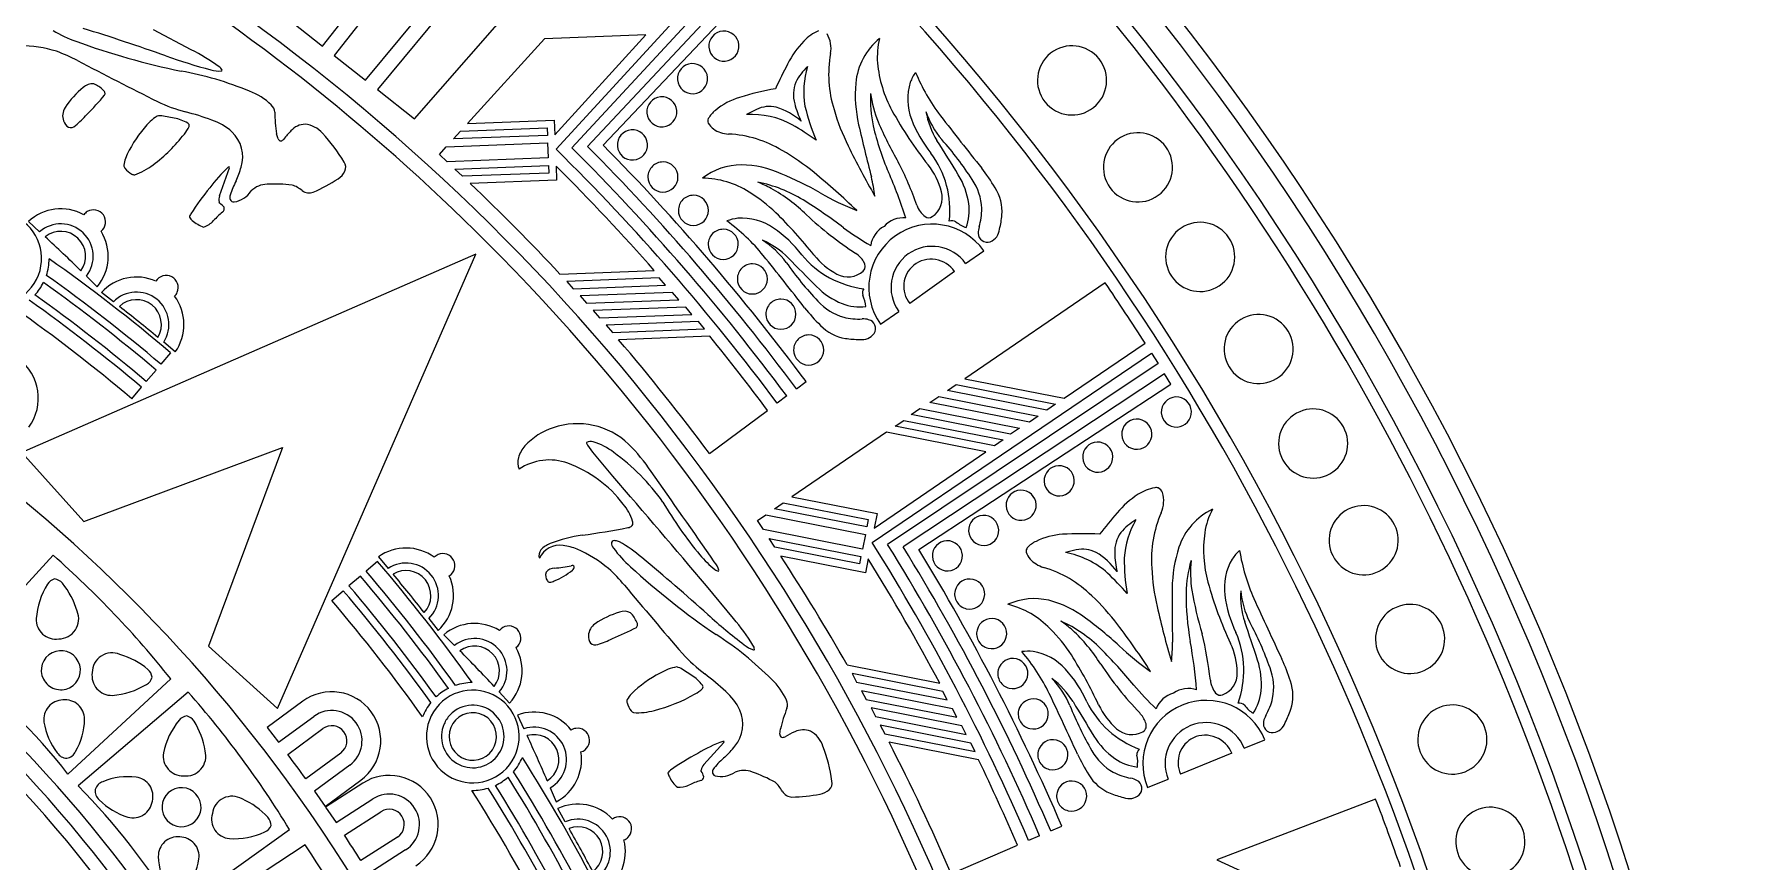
# Model space of a CAD drawing. Header units: metres. Extents: x 0.3 to 22.9, y 0.3 to 22.9.
# Drawn here: x 15.75 to 22.9, y 15.06 to 18.49 of the extents above; entities that cross this region are included whole.
import ezdxf

# ---------------------------------------------------------------- set-up
doc = ezdxf.new("R2010")
doc.units = ezdxf.units.M

msp = doc.modelspace()

# ---------------------------------------------------------------- linework, layer by layer
for p, q in [((16.944271, 18.446622), (17.548004, 19.214093)), ((17.614413, 19.197418), (16.993336, 18.4079)), ((17.123044, 18.305533), (17.732153, 19.039456)), ((17.799371, 19.022577), (17.172124, 18.266799)), ((17.913702, 18.018585), (18.861668, 19.049443)), ((18.897621, 19.014203), (17.978701, 18.024575)), ((18.933404, 18.978791), (18.043919, 18.0301)), ((18.109342, 18.035147), (18.969014, 18.943206)), ((17.326595, 18.144889), (17.943601, 18.849925)), ((16.398927, 18.431195), (16.243036, 18.514163)), ((16.784735, 18.572529), (16.944271, 18.446622)), ((17.866194, 18.476675), (17.5466, 18.125746)), ((18.286511, 18.492623), (17.866194, 18.476675)), ((17.908958, 18.078053), (18.286511, 18.492623)), ((16.993336, 18.4079), (17.123044, 18.305533)), ((17.172124, 18.266799), (17.326595, 18.144889)), ((18.745862, 18.183333), (18.70453, 18.162304)), ((16.328937, 18.147385), (16.284432, 18.155398)), ((17.487597, 18.060958), (17.517099, 18.093352)), ((17.517099, 18.093352), (17.876586, 18.106993)), ((17.5466, 18.125746), (17.90663, 18.139407)), ((17.876586, 18.106993), (17.877771, 18.075763)), ((17.90663, 18.139407), (17.908958, 18.078053)), ((16.760361, 18.062045), (16.753996, 18.082641)), ((17.4295, 17.997164), (17.458096, 18.028564)), ((17.458096, 18.028564), (17.878956, 18.044533)), ((17.877771, 18.075763), (17.487597, 18.060958)), ((17.878956, 18.044533), (17.881326, 17.982074)), ((16.557548, 17.945084), (16.553214, 17.943694)), ((16.557985, 17.940903), (16.557548, 17.945084)), ((17.462295, 17.966174), (17.4295, 17.997164)), ((17.881326, 17.982074), (17.462295, 17.966174)), ((17.493804, 17.936095), (17.882511, 17.950845)), ((17.882511, 17.950845), (17.883696, 17.919615)), ((17.913888, 17.94813), (17.91611, 17.88957)), ((16.517068, 17.824964), (16.557985, 17.940903)), ((17.525933, 17.90604), (17.493804, 17.936095)), ((17.883696, 17.919615), (17.525933, 17.90604)), ((17.91611, 17.88957), (17.557753, 17.875973)), ((16.517831, 17.794693), (16.515101, 17.798744)), ((15.723679, 17.718459), (15.770188, 17.676208)), ((19.613928, 17.543866), (19.688917, 17.597349)), ((17.580829, 17.583129), (15.696012, 16.759983)), ((16.757683, 15.698312), (17.580829, 17.583129)), ((17.930205, 17.500073), (18.321532, 17.514922)), ((15.964454, 17.491686), (16.009008, 17.44737)), ((18.342312, 17.484436), (17.958238, 17.469862)), ((17.958238, 17.469862), (17.985024, 17.439604)), ((17.985024, 17.439604), (18.367718, 17.454125)), ((18.367718, 17.454125), (18.342312, 17.484436)), ((19.568291, 17.511318), (19.381612, 17.378178)), ((20.193173, 17.464382), (19.610564, 17.066323)), ((16.076341, 17.385397), (16.026457, 17.423614)), ((18.397615, 17.423985), (18.013542, 17.409412)), ((18.013542, 17.409412), (18.040327, 17.379153)), ((18.040327, 17.379153), (18.423021, 17.393675)), ((18.423021, 17.393675), (18.397615, 17.423985)), ((18.45192, 17.363497), (18.067847, 17.348923)), ((18.067847, 17.348923), (18.094633, 17.318665)), ((18.094633, 17.318665), (18.477326, 17.333186)), ((18.505251, 17.302971), (18.121177, 17.288397)), ((18.477326, 17.333186), (18.45192, 17.363497)), ((18.530657, 17.27266), (18.505251, 17.302971)), ((19.260966, 17.292133), (19.335955, 17.345615)), ((18.121177, 17.288397), (18.147963, 17.258139)), ((18.147963, 17.258139), (18.530657, 17.27266)), ((18.552243, 17.242205), (18.173554, 17.227836)), ((16.314047, 17.173777), (16.273698, 17.125996)), ((16.33332, 17.177165), (16.28522, 17.217595)), ((19.225557, 16.387169), (20.385703, 17.171624)), ((20.023229, 16.98491), (20.358564, 17.214023)), ((20.385703, 17.171624), (20.41256, 17.129043)), ((16.253507, 17.102085), (16.21317, 17.054316)), ((20.41256, 17.129043), (19.290185, 16.378007)), ((20.439211, 17.086334), (19.35492, 16.368343)), ((20.465655, 17.043495), (20.439211, 17.086334)), ((16.152667, 16.982668), (16.193019, 17.030453)), ((18.911455, 17.024361), (18.951594, 17.054174)), ((19.419743, 16.358167), (20.465655, 17.043495)), ((19.53821, 17.016888), (19.574387, 17.041605)), ((19.950875, 16.935475), (19.53821, 17.016888)), ((19.574387, 17.041605), (19.987052, 16.960193)), ((19.610564, 17.066323), (20.023229, 16.98491)), ((18.871309, 16.994545), (18.831184, 16.964743)), ((19.388088, 16.917989), (19.424265, 16.942707)), ((19.424265, 16.942707), (19.83693, 16.861294)), ((19.465857, 16.967454), (19.502033, 16.992171)), ((19.878522, 16.886041), (19.465857, 16.967454)), ((19.502033, 16.992171), (19.914698, 16.910758)), ((19.987052, 16.960193), (19.950875, 16.935475)), ((18.550224, 16.756072), (18.791063, 16.934946)), ((19.321149, 16.868584), (19.357326, 16.893302)), ((19.357326, 16.893302), (19.769991, 16.811889)), ((19.800753, 16.836576), (19.388088, 16.917989)), ((19.914698, 16.910758), (19.878522, 16.886041)), ((19.284972, 16.843867), (18.893064, 16.576101)), ((19.697637, 16.762454), (19.284972, 16.843867)), ((19.733814, 16.787172), (19.321149, 16.868584)), ((19.769991, 16.811889), (19.733814, 16.787172)), ((19.83693, 16.861294), (19.800753, 16.836576)), ((15.696012, 16.759983), (15.954166, 16.473605)), ((15.954166, 16.473605), (16.778185, 16.780485)), ((16.778185, 16.780485), (16.471305, 15.956466)), ((18.067066, 16.761187), (18.045493, 16.790104)), ((18.149572, 16.661404), (18.067066, 16.761187)), ((19.234655, 16.446129), (19.697637, 16.762454)), ((18.82071, 16.526666), (18.856887, 16.551384)), ((19.20378, 16.451092), (18.82071, 16.526666)), ((18.856887, 16.551384), (19.209829, 16.481753)), ((18.893064, 16.576101), (19.246539, 16.506365)), ((18.749466, 16.47799), (18.784533, 16.501949)), ((18.774231, 16.440273), (18.749466, 16.47799)), ((18.784533, 16.501949), (19.197731, 16.420431)), ((19.209829, 16.481753), (19.20378, 16.451092)), ((19.246539, 16.506365), (19.234655, 16.446129)), ((19.185633, 16.359109), (18.774231, 16.440273)), ((18.797954, 16.403738), (19.179584, 16.328448)), ((18.822286, 16.367083), (18.797954, 16.403738)), ((19.197731, 16.420431), (19.185633, 16.359109)), ((15.825885, 16.333739), (15.421115, 15.890202)), ((17.173303, 16.307865), (17.12571, 16.267294)), ((17.176601, 16.327153), (17.217255, 16.279242)), ((19.173535, 16.297787), (18.822286, 16.367083)), ((19.198147, 16.261077), (18.846313, 16.330489)), ((19.179584, 16.328448), (19.173535, 16.297787)), ((19.20949, 16.31857), (19.198147, 16.261077)), ((20.073279, 16.355567), (20.028212, 16.344637)), ((17.101893, 16.246992), (17.054313, 16.206433)), ((18.587611, 16.268218), (18.589555, 16.27113)), ((16.982947, 16.145598), (17.030543, 16.186171)), ((18.650528, 16.070671), (18.538255, 16.20698)), ((17.386026, 16.071146), (17.424475, 16.02144)), ((16.471305, 15.956466), (16.757683, 15.698312)), ((17.492835, 15.959755), (17.448312, 16.004102)), ((19.122038, 15.878828), (19.506241, 15.80303)), ((15.88755, 15.425898), (16.314199, 15.821442)), ((18.477257, 15.835248), (18.439207, 15.859682)), ((19.51943, 15.768574), (19.142348, 15.842967)), ((19.142348, 15.842967), (19.161434, 15.807347)), ((19.161434, 15.807347), (19.537161, 15.733221)), ((16.386901, 15.76559), (15.929733, 15.376282)), ((16.862224, 15.727631), (16.714757, 15.6192)), ((17.720726, 15.720037), (17.678259, 15.766349)), ((19.559302, 15.696999), (19.18222, 15.771392)), ((19.18222, 15.771392), (19.201306, 15.735772)), ((19.201306, 15.735772), (19.577033, 15.661646)), ((19.537161, 15.733221), (19.51943, 15.768574)), ((16.762358, 15.557701), (16.90828, 15.664994)), ((17.753929, 15.670594), (17.780728, 15.613762)), ((19.598194, 15.625617), (19.221112, 15.70001)), ((19.221112, 15.70001), (19.240198, 15.66439)), ((19.240198, 15.66439), (19.615925, 15.590264)), ((19.577033, 15.661646), (19.559302, 15.696999)), ((16.714757, 15.6192), (16.762358, 15.557701)), ((16.800297, 15.507572), (16.945517, 15.614351)), ((18.843183, 15.591306), (18.845184, 15.61277)), ((19.636128, 15.554424), (19.259047, 15.628817)), ((19.259047, 15.628817), (19.278132, 15.593197)), ((19.278132, 15.593197), (19.653859, 15.519072)), ((19.615925, 15.590264), (19.598194, 15.625617)), ((17.019993, 15.513063), (16.874703, 15.406234)), ((18.527682, 15.465376), (18.609853, 15.556831)), ((18.611049, 15.560861), (18.606513, 15.561236)), ((18.609853, 15.556831), (18.611049, 15.560861)), ((19.66784, 15.484459), (19.296045, 15.557809)), ((19.653859, 15.519072), (19.636128, 15.554424)), ((20.718562, 15.512001), (20.506211, 15.425501)), ((20.770475, 15.533148), (20.855777, 15.567895)), ((17.05723, 15.46242), (16.91117, 15.355024)), ((18.516803, 15.437117), (18.515831, 15.441904)), ((16.955735, 15.291292), (17.103286, 15.399784)), ((17.111174, 15.387964), (16.957189, 15.289007)), ((17.889594, 15.368943), (17.913797, 15.31095)), ((20.368973, 15.369598), (20.454275, 15.404345)), ((16.91117, 15.355024), (16.955735, 15.291292)), ((17.000835, 15.22464), (17.153205, 15.322559)), ((21.315776, 15.322222), (20.657073, 15.069252)), ((16.957189, 15.289007), (17.000835, 15.22464)), ((17.035551, 15.172228), (17.187189, 15.269677)), ((17.952289, 15.227927), (17.920827, 15.282325)), ((16.334297, 14.85718), (16.807156, 15.196131)), ((17.255158, 15.163914), (17.103447, 15.066418)), ((19.921192, 15.169893), (19.875275, 15.150148)), ((19.967131, 15.189647), (20.013064, 15.209399)), ((16.872285, 15.131607), (16.369929, 14.802667)), ((17.289142, 15.111032), (17.136626, 15.013019)), ((19.553765, 15.011895), (19.829364, 15.130406)), ((20.657073, 15.069252), (21.039839, 14.894867))]:
    msp.add_line(p, q)
for centre, radius, start, end in [((11.586336, 11.595594), 8.539194, 45.018849, 72.496182), ((11.57775, 11.579237), 8.619881, 34.655281, 72.474625), ((11.590323, 11.584672), 11.094445, 17.13628, 47.742994), ((11.615187, 11.601175), 11.114976, 0.733349, 45.098529), ((11.616186, 11.6019), 11.221993, 1.42175, 44.37078), ((11.615545, 11.601667), 11.28514, 1.489253, 44.435124), ((11.592647, 11.586927), 10.466234, 15.509103, 48.00393), ((13.184262, 9.588475), 9.349843, 70.570605, 72.788611), ((11.622016, 11.603312), 10.482922, 2.241389, 41.590101), ((15.676042, 17.883711), 0.565282, 73.112417, 88.696783), ((16.077374, 18.923522), 0.482962, -121.314598, -108.893024), ((16.959546, 21.294107), 3.012227, -110.168372, -101.528259), ((18.610539, 18.446206), 0.062504, 94.480345, -175.519655), ((18.610539, 18.446206), 0.062504, 4.480345, 94.480345), ((18.610539, 18.446206), 0.062504, -85.519655, 4.480345), ((19.234878, 18.189439), 0.403451, 136.507332, 153.098203), ((19.084755, 18.327754), 0.199368, 114.035899, 135.65035), ((18.936491, 18.436937), 0.118761, -10.621963, 30.726165), ((19.428702, 18.266812), 0.272237, 129.197233, 174.593779), ((19.572319, 18.39976), 0.325169, 166.115612, -175.833287), ((20.05554, 18.30396), 0.14351, 38.4, 128.4), ((15.609714, 17.785518), 0.679408, 62.115908, 70.164279), ((25.507998, 36.691894), 20.661337, -117.625727, -116.591934), ((16.995179, 20.342714), 2.059714, -109.889747, -104.4546), ((15.996444, 17.638581), 0.888948, 54.258581, 63.078894), ((18.480338, 18.311139), 0.062504, 94.480345, -175.519655), ((18.480338, 18.311139), 0.062504, 4.480345, 94.480345), ((18.610539, 18.446206), 0.062504, -175.519655, -85.519655), ((20.853482, 17.338597), 2.232026, 152.420283, 155.348415), ((19.527537, 18.328076), 0.482228, 169.609915, -162.478059), ((19.761501, 18.425225), 0.515833, -174.538946, -151.486229), ((20.05554, 18.30396), 0.14351, 128.4, -141.6), ((20.05554, 18.30396), 0.14351, -51.6, 38.4), ((16.109934, 16.978758), 1.386185, 67.460926, 79.710015), ((16.515794, 18.4582), 0.115358, -107.530197, -85.427079), ((16.5008, 18.334678), 0.029474, 23.200199, 59.625343), ((16.524757, 18.346334), 0.003134, -85.705656, -0.825021), ((18.480338, 18.311139), 0.062504, -175.519655, -85.519655), ((18.480338, 18.311139), 0.062504, -85.519655, 4.480345), ((19.14297, 18.172829), 0.264721, 134.536173, 152.15322), ((19.314181, 18.256838), 0.371912, 163.651508, -170.73204), ((19.557733, 18.23234), 0.184753, 145.338675, 159.804972), ((20.176437, 18.660659), 0.835714, -157.245157, -142.958191), ((16.168778, 18.001335), 0.34914, 128.477557, 147.017127), ((15.988403, 18.237543), 0.052312, 82.734785, 134.802559), ((15.119886, 19.01669), 1.202188, -45.275153, -40.050143), ((15.964002, 18.202486), 0.092315, 41.233379, 70.367467), ((16.02717, 18.250039), 0.014693, -28.036484, 64.801321), ((16.544282, 18.002603), 0.27419, 46.83519, 69.28307), ((18.352941, 18.173533), 0.062504, 94.480345, -175.519655), ((18.352941, 18.173533), 0.062504, 4.480345, 94.480345), ((18.755445, 17.964092), 0.280922, 106.488349, 129.937865), ((19.051176, 17.008692), 1.281027, 100.174772, 107.043362), ((19.036038, 18.245396), 0.137014, 158.108352, -163.880987), ((19.721168, 18.245596), 0.565437, 175.24565, -167.148621), ((19.721484, 18.222459), 0.502715, 176.830182, -167.721622), ((19.721431, 18.319074), 0.506589, -172.192573, -158.307987), ((19.598601, 18.22648), 0.225296, 161.994748, -158.287081), ((15.928968, 18.157016), 0.063229, 147.05422, -160.155488), ((15.694428, 18.392593), 0.355814, -50.837653, -40.281787), ((16.269813, 18.076493), 0.080248, 79.503196, 98.798959), ((16.556947, 18.849539), 0.699822, -115.171036, -104.950507), ((16.052575, 16.944337), 1.271014, 70.12714, 75.239425), ((16.700023, 18.168911), 0.046345, 4.208856, 46.617901), ((17.298246, 18.174867), 0.552009, -179.73487, -170.382294), ((18.352941, 18.173533), 0.062504, -175.519655, -85.519655), ((18.352941, 18.173533), 0.062504, -85.519655, 4.480345), ((18.651413, 18.083748), 0.122428, 128.556627, 149.64752), ((18.724196, 17.802062), 0.360779, 61.862897, 93.124658), ((18.799225, 18.075984), 0.11988, 76.146281, 116.432038), ((18.748256, 17.928398), 0.275741, 48.461197, 73.205353), ((19.261515, 18.297543), 0.368317, -165.82634, -153.776213), ((19.710191, 18.368314), 0.782074, -167.342323, -156.468148), ((19.991771, 18.455708), 0.963517, -163.551915, -153.942937), ((20.726449, 18.960007), 1.61905, -151.157917, -141.555094), ((19.789491, 18.290654), 0.359482, -161.305646, -139.689291), ((19.792675, 18.236254), 0.34904, -169.964879, -148.546858), ((36.625071, 31.447395), 21.669695, -142.171017, -141.439368), ((20.05554, 18.30396), 0.14351, -141.6, -51.6), ((15.918683, 18.152641), 0.052073, -160.841657, -124.038091), ((15.898177, 18.138341), 0.030118, -106.67387, -45.912249), ((16.553359, 17.802589), 0.46224, 139.03146, 157.357162), ((16.36185, 17.991824), 0.19434, 122.462768, 144.145602), ((16.297554, 17.974723), 0.175491, 59.987678, 79.698402), ((16.276365, 18.161704), 0.124027, -40.295125, -23.005651), ((16.380984, 18.117274), 0.010366, -22.957235, 65.193875), ((16.407282, 17.910433), 0.241928, 48.175615, 71.352889), ((16.470745, 17.987307), 0.142377, -17.672626, 46.577507), ((17.087026, 17.83001), 0.380731, 135.907306, 142.775027), ((16.875364, 18.039153), 0.083238, 92.231655, 137.924677), ((16.860741, 18.012972), 0.109947, 40.63139, 84.058322), ((18.230802, 18.036227), 0.062504, 94.480345, -175.519655), ((18.230802, 18.036227), 0.062504, 4.480345, 94.480345), ((18.567708, 18.136115), 0.02391, 156.593419, -157.099395), ((18.618223, 18.170045), 0.084447, -149.204909, -104.542597), ((18.636147, 18.195663), 0.114268, -110.025234, -93.045208), ((18.131097, 16.836082), 1.49382, 54.754381, 59.274275), ((24.824107, 19.391473), 5.795446, -167.324958, -165.119943), ((20.272243, 18.353053), 1.0687, -167.159662, -156.280139), ((20.64191, 18.727945), 1.51353, -156.805254, -149.745724), ((19.853404, 18.315486), 0.495084, -159.626763, -140.794652), ((20.329212, 17.943326), 0.14351, 36, 126), ((15.837628, 18.492723), 0.673467, -53.18459, -37.634125), ((16.772525, 18.065399), 0.012618, -164.586038, -93.66233), ((16.768546, 18.071487), 0.018948, -80.358701, -36.066042), ((16.453695, 17.62437), 0.672576, 30.399847, 43.175157), ((11.559004, 11.559837), 9.060773, 36.620862, 45.465254), ((11.552348, 11.55382), 9.119686, 36.626148, 45.19725), ((11.54808, 11.549852), 9.175486, 36.630002, 44.931155), ((11.556358, 11.556772), 9.214713, 36.626031, 44.671968), ((18.230802, 18.036227), 0.062504, -175.519655, -85.519655), ((18.230802, 18.036227), 0.062504, -85.519655, 4.480345), ((18.603793, 17.600045), 0.482228, 58.963487, 86.875513), ((22.20221, 19.535324), 3.42352, -153.961193, -150.000203), ((12.144654, 13.370601), 8.715607, 31.404187, 32.504918), ((18.481833, 17.141478), 1.381441, 32.93869, 41.568927), ((20.329212, 17.943326), 0.14351, 126, -144), ((20.329212, 17.943326), 0.14351, -54, 36), ((16.253761, 17.932513), 0.135792, 159.285286, 171.892137), ((16.138462, 17.952111), 0.019141, -178.664829, -137.865989), ((16.080747, 18.159556), 0.261106, -71.163869, -52.084591), ((16.940433, 17.518535), 0.575064, 132.326062, 143.815506), ((16.261271, 18.037581), 0.357572, -24.901387, -15.157749), ((17.00282, 17.942751), 0.037977, -24.024351, 35.334559), ((11.57023, 11.570419), 8.995399, 41.363825, 45.153365), ((18.357489, 17.903105), 0.062504, 89.715733, 179.715733), ((18.357489, 17.903105), 0.062504, -0.284267, 89.715733), ((18.684865, 17.685474), 0.268372, 90.273731, 127.489303), ((18.672567, 17.515869), 0.438112, 66.27695, 88.559173), ((18.371207, 17.178493), 0.963517, 50.428365, 60.037343), ((17.9278, 17.253), 1.576817, 19.759695, 26.857809), ((19.213405, 17.762706), 0.310426, 14.775763, 37.887724), ((19.151444, 17.764859), 0.397272, -6.521008, 36.747437), ((11.58756, 11.591234), 6.452921, 35.500559, 79.513209), ((16.195903, 17.996462), 0.091666, -141.397028, -117.725324), ((16.163404, 17.931241), 0.018879, -122.511244, -85.003928), ((17.009954, 17.676658), 0.473633, 153.630987, 161.31193), ((16.715989, 17.778379), 0.094821, 90.620306, 135.289719), ((16.746124, 17.239259), 0.634701, 83.49389, 92.814102), ((16.615781, 18.493506), 0.715251, -66.032559, -56.624081), ((16.966349, 17.963596), 0.079885, -57.508274, -27.031591), ((11.561998, 11.562734), 8.706667, 42.994657, 46.477493), ((18.357489, 17.903105), 0.062504, 179.715733, -90.284267), ((18.357489, 17.903105), 0.062504, -90.284267, -0.284267), ((18.517083, 17.53105), 0.367394, 57.339895, 89.306419), ((18.591596, 17.462282), 0.448498, 61.333448, 69.121566), ((18.644474, 17.331615), 0.560025, 58.245262, 78.989239), ((18.246207, 16.489695), 1.54927, 60.437527, 67.109598), ((16.804922, 15.281558), 3.42352, 46.48563, 50.446621), ((18.473166, 17.727101), 0.770249, 7.195182, 13.218031), ((17.234377, 17.032352), 2.243846, 18.205401, 23.390589), ((19.304333, 17.741677), 0.327085, 9.007496, 31.393497), ((19.45212, 17.763822), 0.228792, 2.267633, 34.261586), ((18.991006, 17.404613), 0.872779, 31.349086, 37.817312), ((17.336688, 17.151077), 1.113596, 140.590956, 147.441716), ((16.564356, 17.808233), 0.050161, 160.51545, -169.095383), ((16.589207, 17.81883), 0.029516, 161.044663, -162.457758), ((16.576383, 17.816097), 0.016512, -158.081823, -85.926386), ((16.560732, 17.904165), 0.105883, -80.857519, -33.913778), ((16.779608, 17.75148), 0.124475, 49.830657, 72.015304), ((16.889548, 17.888045), 0.05096, -125.575396, -70.774158), ((18.484037, 17.764718), 0.062504, 89.715733, 179.715733), ((18.484037, 17.764718), 0.062504, -0.284267, 89.715733), ((18.355681, 17.258391), 0.684137, 46.534056, 58.282894), ((18.468249, 17.250249), 0.693742, 45.619628, 60.795478), ((17.722981, 15.847495), 2.306954, 53.122309, 58.183555), ((19.580549, 18.827161), 1.142251, -119.933374, -111.487709), ((19.422177, 17.817055), 0.094699, -55.752494, 15.195005), ((19.577703, 17.759101), 0.187326, -4.257122, 32.111382), ((20.329212, 17.943326), 0.14351, -144, -54), ((15.586065, 17.565251), 0.192413, -21, 69), ((15.857874, 17.574), 0.197171, 60.981626, 132.890528), ((15.993106, 17.717669), 0.048926, 120.966923, 144.010062), ((15.99382, 17.716832), 0.050011, 35.143496, 121.174148), ((15.99382, 17.716832), 0.050011, -50.887157, 35.143496), ((16.419863, 17.733315), 0.027647, 141.922079, 174.381509), ((16.429088, 17.756528), 0.042075, -150.831332, -126.584421), ((16.819865, 17.420452), 0.445454, 130.780129, 137.353891), ((16.467422, 17.722849), 0.087765, 38.862377, 54.944514), ((16.519716, 17.772125), 0.017058, -57.371424, 19.84824), ((18.484037, 17.764718), 0.062504, 179.715733, -90.284267), ((18.484037, 17.764718), 0.062504, -90.284267, -0.284267), ((18.689822, 17.548313), 0.184753, 96.680455, 111.146753), ((18.685969, 17.507207), 0.225296, 54.772508, 94.490679), ((17.424157, 16.331847), 1.997798, 38.653788, 45.424298), ((19.984335, 18.851251), 1.511325, -133.007662, -123.152747), ((19.355396, 17.625469), 0.108425, 84.439508, 137.781146), ((19.503799, 17.816509), 0.096926, -161.705241, -126.956695), ((19.460689, 17.759177), 0.025194, -127.002789, -54.074354), ((19.411898, 17.765969), 0.21716, -19.581101, 7.12025), ((19.412786, 17.771997), 0.267949, -16.457978, 0.187711), ((19.42141, 17.772791), 0.34421, -14.428134, -4.598389), ((15.857872, 17.573999), 0.134667, 46.473586, 130.626034), ((15.857868, 17.574031), 0.1034, 46.473025, 128.568054), ((15.857872, 17.573999), 0.134667, -37.678862, 46.473586), ((15.857855, 17.574), 0.197187, -39.955027, 31.840637), ((16.502372, 17.838959), 0.152253, -130.24338, -109.665453), ((16.425029, 17.780811), 0.089133, -72.969328, -41.086237), ((18.607822, 17.623747), 0.062504, 89.715733, 179.715733), ((18.607822, 17.623747), 0.062504, -0.284267, 89.715733), ((18.128776, 17.046836), 0.835714, 39.443619, 53.730584), ((18.539882, 17.28026), 0.495084, 37.28008, 56.11219), ((19.986618, 18.894796), 1.489176, -126.185624, -120.993041), ((19.474941, 17.444741), 0.262821, 125.496579, -144.503421), ((19.327173, 17.603226), 0.108425, 118.704282, 172.045919), ((19.474941, 17.444741), 0.262821, 35.496579, 125.496579), ((19.557231, 17.689714), 0.032009, 58.800884, 110.262976), ((19.659727, 17.820454), 0.134405, -129.733903, -108.760755), ((19.745513, 17.673561), 0.079034, 163.442584, -177.308185), ((19.703732, 17.669436), 0.037169, 179.362902, -70.094401), ((19.692568, 17.692173), 0.062409, -67.562982, -4.730494), ((20.587543, 17.571549), 0.14351, 123.6, -146.4), ((20.587543, 17.571549), 0.14351, 33.6, 123.6), ((10.921322, 12.376901), 7.182911, 45.656049, 47.29), ((15.857868, 17.574031), 0.1034, -35.622005, 46.473025), ((11.608056, 11.597508), 8.522498, 9.001999, 45.113036), ((18.607822, 17.623747), 0.062504, 179.715733, -90.284267), ((18.607822, 17.623747), 0.062504, -90.284267, -0.284267), ((18.631112, 17.320791), 0.34904, 45.032285, 66.450306), ((18.578963, 17.3366), 0.359482, 36.174719, 57.791074), ((19.096275, 17.492519), 0.111883, 32.486315, 56.620227), ((19.474941, 17.444741), 0.170714, 35.496579, 125.496579), ((20.587543, 17.571549), 0.14351, -56.4, 33.6), ((15.573768, 17.56693), 0.236002, -17.765839, -0.830039), ((11.683106, 11.702643), 7.16791, 49.75437, 54.85061), ((18.728839, 17.480187), 0.062504, 89.715733, 179.715733), ((18.728839, 17.480187), 0.062504, -0.284267, 89.715733), ((1.852173, 4.041822), 21.669695, 37.924796, 38.656445), ((20.001908, 18.339496), 1.381441, -145.083499, -136.453262), ((25.149324, 23.619975), 8.715607, -136.019491, -134.91876), ((19.239305, 17.834105), 0.397272, -140.262009, -96.993565), ((19.226919, 17.773357), 0.310426, -141.402296, -118.290335), ((19.125287, 17.583066), 0.094699, -118.709577, -47.762078), ((19.168436, 17.533702), 0.029173, -45.33229, 40.404582), ((19.474941, 17.444741), 0.170714, 125.496579, -144.503421), ((19.472255, 17.449147), 0.11512, 129.898032, -141.940901), ((19.470725, 17.442355), 0.119478, 35.254063, 127.245084), ((15.586065, 17.565251), 0.192413, -111, -21), ((15.586076, 17.565277), 0.223677, -42.604185, -26.537154), ((11.680501, 11.701282), 7.076797, 49.744501, 54.538085), ((11.684947, 11.706052), 7.101579, 49.747348, 54.6024), ((16.172192, 17.290783), 0.197187, 65.85655, 137.652213), ((16.295525, 17.444653), 0.050011, 62.553691, 148.584343), ((16.295525, 17.444653), 0.050011, -23.476962, 62.553691), ((18.728839, 17.480187), 0.062504, 179.715733, -90.284267), ((18.728839, 17.480187), 0.062504, -90.284267, -0.284267), ((19.226116, 17.680032), 0.327085, -134.90807, -112.522068), ((11.528795, 11.560716), 10.484498, 32.629619, 34.269426), ((20.587543, 17.571549), 0.14351, -146.4, -56.4), ((11.673167, 11.690976), 6.995647, 49.752183, 54.581027), ((11.683637, 11.705517), 7.009017, 49.741013, 54.530932), ((16.172188, 17.2908), 0.134667, 51.2236, 135.376048), ((16.172221, 17.2908), 0.1034, 51.224162, 133.319191), ((16.172221, 17.2908), 0.1034, -30.870868, 51.224162), ((16.172188, 17.2908), 0.134667, -32.928847, 51.2236), ((16.29645, 17.444058), 0.048926, -46.312875, -23.269737), ((16.172189, 17.290802), 0.197171, -35.193341, 36.715561), ((18.847078, 17.33403), 0.062504, 89.715733, 179.715733), ((18.847078, 17.33403), 0.062504, -0.284267, 89.715733), ((19.170048, 17.541512), 0.228792, -137.776158, -105.782206), ((19.177359, 17.581122), 0.21716, -110.634822, -83.933471), ((19.21754, 17.421993), 0.032009, 146.222451, -162.315456), ((19.066468, 17.352889), 0.134405, 5.246182, 26.219331), ((11.666117, 11.683193), 6.943599, 49.748658, 54.802287), ((11.683106, 11.702643), 7.182911, 50.407187, 52.041137), ((18.847078, 17.33403), 0.062504, 179.715733, -90.284267), ((18.847078, 17.33403), 0.062504, -90.284267, -0.284267), ((19.627069, 17.905914), 0.872779, -141.331884, -134.863659), ((19.171292, 17.581668), 0.267949, -103.702284, -87.056594), ((19.189246, 17.23515), 0.079034, 73.793613, 93.042844), ((19.203021, 17.27481), 0.037169, -33.420171, 77.122526), ((20.830078, 17.18928), 0.14351, 121.2, -148.8), ((20.830078, 17.18928), 0.14351, 31.2, 121.2), ((11.561998, 11.562734), 8.706667, 36.618085, 40.591568), ((11.560793, 11.561586), 9.008319, 36.618826, 39.094184), ((18.962529, 17.185265), 0.062504, 89.715733, 179.715733), ((18.962529, 17.185265), 0.062504, -0.284267, 89.715733), ((19.14529, 17.418303), 0.187326, -135.625954, -99.25745), ((19.168504, 17.573468), 0.34421, -98.916183, -89.086439), ((19.183522, 17.290979), 0.062409, -98.784078, -35.95159), ((20.830078, 17.18928), 0.14351, -58.8, 31.2), ((18.962529, 17.185265), 0.062504, 179.715733, -90.284267), ((18.962529, 17.185265), 0.062504, -90.284267, -0.284267), ((15.561407, 16.985055), 0.203466, -36.326495, 53.673505), ((20.830078, 17.18928), 0.14351, -148.8, -58.8), ((20.488665, 16.927978), 0.062504, 81.147012, 171.147012), ((20.488665, 16.927978), 0.062504, -8.852988, 81.147012), ((18.003277, 16.573264), 0.306375, 46.237244, 109.215678), ((20.324358, 16.835981), 0.062504, 81.147012, 171.147012), ((20.324358, 16.835981), 0.062504, -8.852988, 81.147012), ((20.488665, 16.927978), 0.062504, 171.147012, -98.852988), ((20.488665, 16.927978), 0.062504, -98.852988, -8.852988), ((21.056394, 16.79719), 0.14351, 118.8, -151.2), ((21.056394, 16.79719), 0.14351, 28.8, 118.8), ((17.981467, 16.60913), 0.265474, 107.318079, 137.89245), ((18.056092, 16.80187), 0.015836, -179.371251, -132.015208), ((18.057512, 16.764704), 0.040818, 74.556136, 115.006043), ((17.999728, 16.566636), 0.247139, 51.649947, 73.871546), ((20.162216, 16.740838), 0.062504, 81.147012, 171.147012), ((20.162216, 16.740838), 0.062504, -8.852988, 81.147012), ((20.324358, 16.835981), 0.062504, 171.147012, -98.852988), ((20.324358, 16.835981), 0.062504, -98.852988, -8.852988), ((21.056394, 16.79719), 0.14351, -61.2, 28.8), ((17.830195, 16.718101), 0.075246, 164.158919, -158.246721), ((17.87685, 16.704682), 0.123792, 138.235222, 164.078341), ((17.8853, 16.50812), 0.220865, 69.579415, 124.466123), ((17.627049, 16.035232), 0.895902, 35.383124, 54.045657), ((17.638422, 16.223939), 0.811317, 34.283314, 44.691608), ((20.162216, 16.740838), 0.062504, 171.147012, -98.852988), ((20.162216, 16.740838), 0.062504, -98.852988, -8.852988), ((21.056394, 16.79719), 0.14351, -151.2, -61.2), ((17.790557, 16.239334), 0.50584, 37.289061, 70.14495), ((-37.255045, -31.121358), 73.16327, 40.307274, 40.775564), ((-13.434627, -5.747618), 38.867523, 34.568932, 35.243423), ((20.002227, 16.642562), 0.062504, 81.147012, 171.147012), ((20.002227, 16.642562), 0.062504, -8.852988, 81.147012), ((19.844386, 16.541162), 0.062504, 81.147012, 171.147012), ((19.844386, 16.541162), 0.062504, -8.852988, 81.147012), ((20.002227, 16.642562), 0.062504, 171.147012, -98.852988), ((20.002227, 16.642562), 0.062504, -98.852988, -8.852988), ((20.550522, 16.248734), 0.403451, 123.173998, 139.76487), ((20.436343, 16.417941), 0.199368, 100.702566, 122.317016), ((20.404699, 16.587277), 0.027103, 71.748734, 101.451285), ((20.402218, 16.58557), 0.029558, 16.313616, 68.214476), ((20.317255, 16.558373), 0.118761, -23.955296, 17.392832), ((18.040604, 16.417087), 0.199471, 16.995629, 40.182615), ((19.75189, 17.367744), 1.614489, -149.733132, -140.229187), ((19.844386, 16.541162), 0.062504, 171.147012, -98.852988), ((19.844386, 16.541162), 0.062504, -98.852988, -8.852988), ((20.756965, 16.279322), 0.272237, 115.8639, 161.260446), ((20.927371, 16.375566), 0.325169, 152.782278, 170.83338), ((21.266091, 16.395967), 0.14351, 116.4, -153.6), ((21.266091, 16.395967), 0.14351, 26.4, 116.4), ((17.623368, 19.43092), 3.04011, -82.449279, -78.836793), ((18.205415, 16.487248), 0.039462, -80.473267, -51.137676), ((18.212239, 16.467122), 0.020836, -30.58501, 23.385591), ((11.608595, 11.596673), 8.584593, -2.19347, 34.676619), ((19.688689, 16.436646), 0.062504, 171.147012, -98.852988), ((19.688689, 16.436646), 0.062504, 81.147012, 171.147012), ((19.688689, 16.436646), 0.062504, -8.852988, 81.147012), ((21.929279, 15.047551), 2.232026, 139.086949, 142.015082), ((20.457261, 16.253766), 0.264721, 121.20284, 138.819887), ((20.64323, 16.296028), 0.371912, 150.318175, 175.934627), ((20.867265, 16.316142), 0.482228, 156.276581, -175.811392), ((21.266091, 16.395967), 0.14351, -63.6, 26.4), ((17.929689, 16.280724), 0.094381, 81.705805, 154.581109), ((17.923425, 16.291674), 0.096759, 110.417265, 138.419957), ((18.105847, 15.827575), 0.595409, 98.012848, 111.289013), ((17.918396, 16.163682), 0.211904, 66.967924, 83.249583), ((18.179133, 16.385842), 0.035149, 179.626816, -140.391968), ((18.15628, 16.381316), 0.013182, 74.585416, 158.857486), ((18.1555, 16.348411), 0.045814, 61.986558, 84.635527), ((17.905965, 15.899917), 0.559046, 49.314334, 60.9974), ((11.552661, 11.568011), 9.060773, 23.287529, 32.131921), ((11.544797, 11.563692), 9.119686, 23.292814, 31.863917), ((19.538177, 16.331207), 0.062504, 81.147012, 171.147012), ((19.538177, 16.331207), 0.062504, -8.852988, 81.147012), ((19.688689, 16.436646), 0.062504, -98.852988, -8.852988), ((19.95841, 16.280448), 0.122428, 115.223294, 136.314187), ((20.032043, 16.140025), 0.280922, 93.155016, 116.604531), ((20.099473, 15.142179), 1.281027, 86.841439, 93.710029), ((20.369947, 16.349038), 0.137014, 144.775018, -177.214321), ((21.117326, 16.356716), 0.515833, 172.127721, -164.819562), ((11.587701, 11.589461), 5.695868, 9.875874, 56.151229), ((13.178161, 13.321095), 4.010794, 38.565187, 48.688714), ((11.723773, 11.65152), 7.16791, 35.415957, 40.512198), ((17.290987, 16.166553), 0.197171, 53.551007, 125.459909), ((17.290985, 16.166552), 0.134667, 39.042967, 123.195415), ((17.443663, 16.291526), 0.048926, 113.536304, 136.579443), ((17.444262, 16.290603), 0.050011, 27.712877, 113.74353), ((17.444262, 16.290603), 0.050011, -58.317776, 27.712877), ((17.877904, 16.332817), 0.035407, 139.335082, -160.906133), ((17.773157, 15.841498), 0.565282, 50.612417, 66.196783), ((18.541858, 16.648574), 0.482962, -143.814598, -131.393024), ((12.296603, 9.131262), 9.349843, 48.070605, 50.288611), ((18.829129, 16.601797), 0.415259, -140.009499, -128.047289), ((18.507067, 16.248416), 0.085558, 15.395501, 42.040856), ((11.556242, 11.570141), 8.706667, 29.661324, 33.14416), ((11.566024, 11.57572), 8.995399, 28.030492, 31.820032), ((11.539728, 11.560815), 9.175486, 23.296669, 31.597822), ((11.54938, 11.565639), 9.214713, 23.292697, 31.338635), ((19.538177, 16.331207), 0.062504, 171.147012, -98.852988), ((19.538177, 16.331207), 0.062504, -98.852988, -8.852988), ((19.889039, 16.350707), 0.02391, 143.260086, -170.432728), ((19.946016, 16.372073), 0.084447, -162.538242, -117.87593), ((19.96427, 15.98957), 0.360779, 48.529563, 79.791325), ((20.100447, 16.238806), 0.11988, 62.812948, 103.098705), ((20.016817, 16.106952), 0.275741, 35.127864, 59.87202), ((20.601372, 16.347781), 0.368317, -179.159674, -167.109546), ((21.054274, 16.313172), 0.782074, 179.324344, -169.801482), ((21.036655, 16.19123), 0.565437, 161.912317, 179.518045), ((21.031626, 16.168645), 0.502715, 163.496849, 178.945045), ((21.053855, 16.262668), 0.506589, 174.474094, -171.641321), ((20.912983, 16.200896), 0.225296, 148.661415, -171.620414), ((20.874568, 16.216023), 0.184753, 132.005342, 146.471639), ((21.575372, 16.490113), 0.835714, -170.57849, -156.291525), ((21.266091, 16.395967), 0.14351, -153.6, -63.6), ((15.844245, 16.188539), 0.048087, 104.039499, 149.21527), ((15.827329, 16.18739), 0.048087, 38.556364, 83.732135), ((11.722425, 11.648908), 7.076797, 35.728483, 40.522067), ((11.727174, 11.653377), 7.101579, 35.664168, 40.519219), ((17.290984, 16.166585), 0.1034, 39.042406, 121.137435), ((11.723773, 11.65152), 7.182911, 38.225431, 39.859381), ((17.290984, 16.166585), 0.1034, -43.052624, 39.042406), ((17.290985, 16.166552), 0.134667, -45.10948, 39.042967), ((17.290968, 16.166555), 0.197187, -47.385646, 24.410018), ((17.913247, 16.250988), 0.042658, 163.864195, -146.306344), ((17.906949, 16.237208), 0.043126, 89.453917, 143.52734), ((17.889537, 16.235768), 0.014495, -144.369805, -98.934466), ((17.879657, 16.279095), 0.058149, -82.461869, -62.719328), ((17.801833, 16.490159), 0.282756, -68.315546, -50.405091), ((17.888493, 16.661271), 0.381406, -87.164664, -76.583691), ((17.980831, 16.281689), 0.009405, 26.135941, 114.109276), ((17.972178, 16.286241), 0.017101, -54.744973, -1.370542), ((17.674301, 15.776162), 0.679408, 39.615908, 47.664279), ((20.264062, 18.501117), 3.012227, -132.668372, -124.028259), ((18.590313, 16.293258), 0.025185, -132.801989, -96.157754), ((19.63075, 16.172458), 0.062504, 76.3824, 166.3824), ((19.63075, 16.172458), 0.062504, -13.6176, 76.3824), ((19.969366, 16.392867), 0.114268, -123.358568, -106.378541), ((19.800524, 15.820766), 0.482228, 45.630153, 73.54218), ((19.164388, 15.186406), 1.49382, 41.421048, 45.940942), ((21.348419, 16.333274), 0.963517, -176.885249, -167.27627), ((16.068101, 16.046848), 0.313002, 147.905792, 175.613746), ((15.62285, 16.015842), 0.314983, 15.768937, 39.77526), ((11.712153, 11.641526), 6.995647, 35.68554, 40.514384), ((11.726645, 11.652064), 7.009017, 35.735636, 40.525555), ((34.05428, 29.455466), 20.661337, -140.125727, -139.091934), ((19.63075, 16.172458), 0.062504, 166.3824, -103.6176), ((19.63075, 16.172458), 0.062504, -103.6176, -13.6176), ((19.476992, 15.464214), 0.963517, 37.095031, 46.70401), ((26.266301, 16.129402), 5.795446, 179.341709, -178.453276), ((21.597657, 16.168705), 1.0687, 179.507004, -169.613473), ((22.043815, 16.448241), 1.51353, -170.138587, -163.079058), ((22.179592, 16.654551), 1.61905, -164.49125, -154.888427), ((21.181444, 16.228741), 0.495084, -172.960096, -154.127986), ((21.10408, 16.165649), 0.34904, 176.701788, -161.880191), ((21.113527, 16.219318), 0.359482, -174.638979, -153.022625), ((15.849774, 16.06952), 0.082621, -90.228394, 22.728243), ((11.704402, 11.63444), 6.943599, 35.46428, 40.51791), ((18.273399, 15.761606), 0.34914, 105.977557, 124.517127), ((18.197146, 16.04886), 0.052312, 60.234785, 112.302559), ((18.161187, 16.02581), 0.092315, 18.733379, 47.867467), ((19.9329, 17.608509), 2.059714, -132.389747, -126.9546), ((19.899112, 15.885195), 0.268372, 76.940397, 114.15597), ((19.70024, 15.773627), 0.367394, 44.006562, 75.973086), ((19.848032, 15.722998), 0.438112, 52.943617, 75.225839), ((23.748252, 16.874026), 3.42352, -167.294526, -163.333536), ((40.529455, 25.138865), 21.669695, -155.504351, -154.772702), ((21.458803, 15.986315), 0.14351, 114, -156), ((21.458803, 15.986315), 0.14351, 24, 114), ((15.837061, 16.06708), 0.081131, 177.381341, -81.220643), ((17.575644, 15.853539), 0.197187, 58.425931, 130.221595), ((17.717842, 15.990167), 0.050011, 55.123072, 141.153725), ((17.717842, 15.990167), 0.050011, -30.907581, 55.123072), ((18.11142, 15.997208), 0.063229, 124.55422, 177.344512), ((17.692908, 17.101066), 1.202188, -67.775153, -62.550143), ((18.237745, 16.04557), 0.014693, -50.536484, 42.301321), ((17.975362, 15.492415), 0.888948, 31.758581, 40.578894), ((19.721973, 16.008617), 0.062504, 166.3824, -103.6176), ((19.721973, 16.008617), 0.062504, 76.3824, 166.3824), ((19.721973, 16.008617), 0.062504, -13.6176, 76.3824), ((19.480309, 15.545539), 0.684137, 33.200723, 44.949561), ((19.756886, 15.689528), 0.448498, 48.000115, 55.788233), ((19.778204, 15.550189), 0.560025, 44.911928, 65.655906), ((19.587966, 15.511657), 0.693742, 32.286295, 47.462144), ((19.196513, 14.822809), 1.54927, 47.104194, 53.776265), ((17.515463, 13.979621), 3.42352, 33.152297, 37.113287), ((20.371422, 15.85484), 0.397272, -19.854341, 23.414103), ((12.540115, 13.194906), 8.715607, 18.070854, 19.171585), ((19.576099, 15.402685), 1.381441, 19.605356, 28.235593), ((21.458803, 15.986315), 0.14351, -66, 24), ((17.575643, 15.853557), 0.134667, 43.792982, 127.945429), ((17.575676, 15.853552), 0.1034, 43.793543, 125.888573), ((17.575643, 15.853557), 0.134667, -40.359466, 43.792982), ((17.575644, 15.853559), 0.197171, -42.62396, 29.284942), ((17.718682, 15.989458), 0.048926, -53.743494, -30.700355), ((18.100243, 15.997102), 0.052073, 176.658343, -146.538091), ((18.075826, 15.991738), 0.030118, -129.17387, -68.412249), ((17.984884, 16.304607), 0.355814, -73.337653, -62.781787), ((17.82771, 14.839386), 1.386185, 44.960926, 57.210015), ((18.768835, 16.050897), 0.115358, -130.030197, -107.927079), ((18.707711, 15.942515), 0.029474, 0.700199, 37.125343), ((18.734306, 15.944116), 0.003134, -108.205656, -23.325021), ((19.721973, 16.008617), 0.062504, -103.6176, -13.6176), ((18.539289, 14.318584), 2.306954, 39.788976, 44.850221), ((21.033944, 16.789548), 1.142251, -133.266708, -124.821042), ((19.702719, 15.974521), 0.770249, -6.138151, -0.115302), ((18.337102, 15.584183), 2.243846, 4.872068, 10.057255), ((19.062718, 15.638969), 1.576817, 6.426362, 13.524475), ((20.431216, 15.838455), 0.310426, 1.442429, 24.554391), ((11.595942, 11.594095), 5.568341, 4.376546, 50.538938), ((11.59601, 11.594191), 5.623991, 2.910891, 50.538464), ((13.76914, 13.764204), 2.692376, 38.110872, 52.151541), ((15.858299, 15.856543), 0.081147, 116.844203, -153.155797), ((15.858299, 15.856543), 0.081147, 26.844203, 116.844203), ((15.858299, 15.856543), 0.081147, -63.155797, 26.844203), ((16.071191, 15.846097), 0.082621, 66.754991, 179.711629), ((16.015469, 15.619667), 0.314983, 49.707974, 73.714298), ((12.401568, 10.892881), 7.182911, 42.976568, 44.610518), ((17.575676, 15.853552), 0.1034, -38.301486, 43.793543), ((18.448134, 15.678934), 0.19434, 99.962768, 121.645602), ((18.395504, 15.792379), 0.080248, 57.003196, 76.298959), ((18.956614, 16.396698), 0.699822, -137.671036, -127.450507), ((19.809911, 15.842899), 0.062504, 76.3824, 166.3824), ((19.809911, 15.842899), 0.062504, -13.6176, 76.3824), ((19.872304, 15.750588), 0.184753, 83.347122, 97.81342), ((19.210733, 15.392014), 0.835714, 26.110286, 40.397251), ((19.859076, 15.711479), 0.225296, 41.439175, 81.157346), ((18.360219, 14.858794), 1.997798, 25.320455, 32.090965), ((21.432401, 16.71987), 1.511325, -146.340996, -136.48608), ((20.514844, 15.797024), 0.327085, -4.325837, 18.060164), ((20.132231, 15.541304), 0.872779, 18.015753, 24.483979), ((21.458803, 15.986315), 0.14351, -156, -66), ((15.858299, 15.856543), 0.081147, -153.155797, -63.155797), ((16.068636, 15.833407), 0.081131, 170.703877, -87.898107), ((16.050489, 16.06462), 0.313002, -86.130512, -58.422557), ((16.190155, 15.839495), 0.048087, -59.732035, -14.556264), ((16.188853, 15.82259), 0.048087, 5.7511, 50.926871), ((17.569896, 15.569423), 0.236002, 91.096607, 108.032407), ((18.552648, 15.430816), 0.46224, 116.53146, 134.857162), ((18.382188, 15.687739), 0.175491, 37.487678, 57.198402), ((17.761545, 14.829537), 1.271014, 47.62714, 52.739425), ((18.620805, 15.619079), 0.27419, 24.33519, 46.78307), ((19.809911, 15.842899), 0.062504, 166.3824, -103.6176), ((19.809911, 15.842899), 0.062504, -103.6176, -13.6176), ((19.715609, 15.570147), 0.359482, 22.841386, 44.45774), ((19.762707, 15.542738), 0.34904, 31.698952, 53.116973), ((19.664589, 15.524339), 0.495084, 23.946747, 42.778857), ((20.72619, 15.823839), 0.096926, -175.038574, -140.290028), ((20.646895, 15.843193), 0.094699, -69.085827, 1.861671), ((20.663755, 15.784489), 0.228792, -11.0657, 20.928253), ((20.784864, 15.750935), 0.187326, -17.590456, 18.778049), ((15.867906, 15.652829), 0.080468, 90.879667, -171.852754), ((15.876327, 15.653401), 0.080468, -0.375612, 96.891966), ((13.38247, 13.108549), 4.010794, 31.365187, 41.488714), ((16.982755, 15.563707), 0.203466, 36.326495, 126.326495), ((17.568185, 15.581723), 0.223677, 116.803722, 132.870753), ((17.568159, 15.581711), 0.192413, 46.5, 136.5), ((18.226553, 15.72773), 0.019141, 158.835171, -160.365989), ((18.325575, 15.665501), 0.135792, 136.785286, 149.392137), ((18.155501, 16.342315), 0.673467, -75.68459, -60.134125), ((18.434167, 15.868596), 0.124027, -62.795125, -45.505651), ((18.513819, 15.787512), 0.010366, -45.457235, 42.693875), ((18.458961, 15.586352), 0.241928, 25.675615, 48.852889), ((18.828333, 15.713128), 0.046345, -18.291144, 24.117901), ((19.894558, 15.675301), 0.062504, 76.3824, 166.3824), ((19.894558, 15.675301), 0.062504, -13.6176, 76.3824), ((0.373706, 6.491196), 21.669695, 24.591463, 25.323112), ((27.557911, 20.168924), 8.715607, -149.352824, -148.252093), ((21.444666, 16.761715), 1.489176, -139.518958, -134.326374), ((20.50514, 15.657038), 0.108425, 105.370949, 158.712586), ((20.537731, 15.672173), 0.108425, 71.106175, 124.447813), ((20.612375, 15.468746), 0.262821, 22.163246, 112.163246), ((20.671021, 15.777994), 0.025194, -140.336123, -67.407688), ((20.625112, 15.795855), 0.21716, -32.914435, -6.213083), ((20.627366, 15.801515), 0.267949, -29.791311, -13.145622), ((16.386918, 15.619234), 0.048087, 96.839499, 142.01527), ((16.369991, 15.620214), 0.048087, 31.356364, 76.532135), ((16.982755, 15.563707), 0.125721, 36.326495, 126.326495), ((16.982755, 15.563707), 0.203466, -53.673505, 36.326495), ((17.568144, 15.581679), 0.223676, 141.033595, 158.657416), ((17.568159, 15.581711), 0.192413, 136.5, -133.5), ((17.568109, 15.58169), 0.129882, 136.47762, 156.333971), ((17.568201, 15.581736), 0.129917, 48.764074, 136.520406), ((17.568202, 15.581742), 0.098658, 51.006014, 136.516354), ((17.568202, 15.581742), 0.098658, -34.504326, 51.006014), ((17.568201, 15.581736), 0.129917, -38.992258, 48.764074), ((17.568159, 15.581711), 0.192413, -43.5, 46.5), ((17.822627, 15.485778), 0.197171, 38.481626, 110.390528), ((18.296594, 15.746724), 0.091666, -163.897028, -140.225324), ((18.24161, 15.698904), 0.018879, -145.011244, -107.503928), ((18.252617, 15.941471), 0.261106, -93.663869, -74.584591), ((18.547012, 15.633088), 0.142377, -40.172626, 24.077507), ((19.383298, 15.4897), 0.552009, 157.76513, 167.117706), ((19.894558, 15.675301), 0.062504, 166.3824, -103.6176), ((19.894558, 15.675301), 0.062504, -103.6176, -13.6176), ((21.331482, 16.217856), 1.381441, -158.416832, -149.786595), ((20.472884, 15.901957), 0.397272, -153.595342, -110.326898), ((20.446823, 15.845703), 0.310426, -154.73563, -131.623668), ((20.254935, 15.602563), 0.111883, 19.152982, 43.286893), ((20.612375, 15.468746), 0.262821, 112.163246, -157.836754), ((20.748942, 15.688139), 0.032009, 45.46755, 96.929643), ((20.878825, 15.791718), 0.134405, -143.067237, -122.094088), ((20.928423, 15.629001), 0.079034, 150.10925, 169.358482), ((20.635941, 15.800299), 0.34421, -27.761467, -17.931722), ((21.634192, 15.568952), 0.14351, 111.6, -158.4), ((21.634192, 15.568952), 0.14351, 21.6, 111.6), ((16.060647, 15.683471), 0.275623, -171.225463, -142.079883), ((15.681212, 15.657698), 0.275623, -30.148483, -1.002904), ((16.59125, 15.450604), 0.313002, 140.705792, 168.413746), ((16.145624, 15.475647), 0.314983, 8.568937, 32.57526), ((16.982755, 15.563707), 0.06286, 36.326495, 126.326495), ((16.982755, 15.563707), 0.06286, -53.673505, 36.326495), ((16.982755, 15.563707), 0.125721, -53.673505, 36.326495), ((17.56816, 15.581698), 0.129926, 156.346624, -121.310786), ((17.568159, 15.581691), 0.098664, 157.996341, -118.234575), ((17.568154, 15.581687), 0.098661, 136.474066, 157.993394), ((17.822625, 15.485777), 0.134667, 23.973586, 108.126034), ((17.822633, 15.485809), 0.1034, 23.973025, 106.068054), ((11.273004, 12.573421), 7.182911, 23.156049, 24.79), ((18.002545, 15.566759), 0.048926, 98.466923, 121.510062), ((18.002883, 15.565713), 0.050011, 12.643496, 98.674148), ((18.855705, 15.589749), 0.012618, 172.913962, -116.16233), ((19.056186, 15.251924), 0.380731, 113.407306, 120.275027), ((18.940671, 15.526147), 0.083238, 69.731655, 115.424677), ((18.917142, 15.507554), 0.109947, 18.13139, 61.558322), ((20.304045, 15.683979), 0.094699, -132.04291, -61.095412), ((20.334648, 15.625995), 0.029173, -58.665623, 27.071248), ((20.612375, 15.468746), 0.170714, 112.163246, -157.836754), ((20.612375, 15.468746), 0.170714, 22.163246, 112.163246), ((20.607722, 15.467397), 0.119478, 21.92073, 113.911751), ((20.886818, 15.634622), 0.037169, 166.029569, -83.427734), ((20.881197, 15.659321), 0.062409, -80.896315, -18.063828), ((21.634192, 15.568952), 0.14351, -68.4, 21.6), ((11.587904, 11.590353), 4.597602, 7.31188, 58.771068), ((11.590029, 11.59153), 4.733167, 5.851874, 56.022854), ((15.883332, 15.539112), 0.047282, -148.040002, -90.315942), ((15.87642, 15.538642), 0.047282, -81.912424, -24.188365), ((16.364568, 15.499633), 0.081131, 170.181341, -88.420643), ((16.377486, 15.500461), 0.082621, -97.428394, 15.528243), ((17.568159, 15.581691), 0.098664, -118.234575, -34.465491), ((17.822633, 15.485809), 0.1034, -58.122005, 23.973025), ((17.822625, 15.485777), 0.134667, -60.178862, 23.973586), ((17.822609, 15.485786), 0.197187, -62.455027, 9.340637), ((18.002883, 15.565713), 0.050011, -73.387157, 12.643496), ((19.027027, 14.52913), 1.113596, 118.090956, 124.941716), ((18.801555, 15.020258), 0.575064, 109.826062, 121.315506), ((18.372722, 15.759697), 0.357572, -47.401387, -37.657749), ((18.854358, 15.596897), 0.018948, -102.858701, -58.566042), ((18.392369, 15.304303), 0.672576, 7.899847, 20.675157), ((11.556242, 11.570141), 8.706667, 23.284751, 27.258235), ((19.975905, 15.505816), 0.062504, 166.3824, -103.6176), ((19.975905, 15.505816), 0.062504, 76.3824, 166.3824), ((19.975905, 15.505816), 0.062504, -13.6176, 76.3824), ((20.338017, 15.633222), 0.228792, -151.109492, -119.115539), ((20.424519, 15.755079), 0.327085, -148.241403, -125.855402), ((20.356666, 15.505973), 0.032009, 132.889118, -175.648789), ((20.610777, 15.473653), 0.11512, 116.564699, -155.274235), ((21.634192, 15.568952), 0.14351, -158.4, -68.4), ((11.606276, 11.615993), 6.490166, 35.732207, 36.842098), ((17.568159, 15.581711), 0.192413, -133.5, -43.5), ((17.56816, 15.581698), 0.129926, -121.310786, -38.968197), ((17.557441, 15.587968), 0.236002, -40.265839, -23.330039), ((11.718773, 11.658965), 7.16791, 27.25437, 32.35061), ((18.402804, 15.417902), 0.027647, 119.422079, 151.881509), ((18.564968, 15.431822), 0.050161, 138.01545, 168.404617), ((18.591983, 15.432102), 0.029516, 138.544663, 175.042242), ((18.926295, 15.139739), 0.473633, 131.130987, 138.81193), ((18.693634, 15.346213), 0.094821, 68.120306, 112.789719), ((11.554805, 11.569301), 9.008319, 23.285493, 25.760851), ((19.975905, 15.505816), 0.062504, -103.6176, -13.6176), ((20.866756, 15.882405), 0.872779, -154.665218, -148.196992), ((20.354266, 15.670079), 0.21716, -123.968156, -97.266804), ((20.19373, 15.473571), 0.134405, -8.087151, 12.885998), ((14.024326, 13.474095), 2.692376, 30.910872, 44.951541), ((16.046662, 15.348737), 0.047282, 106.471599, 164.195659), ((16.138428, 15.139311), 0.275623, 83.286138, 112.431717), ((16.16037, 15.333236), 0.080468, -14.608732, 82.658847), ((16.35925, 15.288094), 0.081147, 19.644203, 109.644203), ((17.221173, 15.216795), 0.203466, 32.726495, 122.726495), ((11.720363, 11.661418), 7.009017, 27.241013, 32.030932), ((17.56818, 15.581731), 0.223677, -65.104185, -49.037154), ((11.715845, 11.658706), 7.076797, 27.244501, 32.038085), ((11.721779, 11.661411), 7.101579, 27.247348, 32.1024), ((18.42021, 15.435818), 0.042075, -173.331332, -149.084421), ((18.519461, 15.48393), 0.152253, -152.74338, -132.165453), ((18.425753, 15.459805), 0.089133, -95.469328, -63.586237), ((18.652631, 14.97578), 0.445454, 108.280129, 114.853891), ((18.509909, 15.415546), 0.017058, -79.871424, -2.65176), ((18.442737, 15.390032), 0.087765, 16.362377, 32.444514), ((18.579089, 15.434485), 0.016512, 179.418177, -108.426386), ((18.598332, 15.521839), 0.105883, -103.357519, -56.413778), ((18.515163, 14.836599), 0.634701, 60.99389, 70.314102), ((18.742116, 15.297016), 0.124475, 27.330657, 49.515304), ((19.021534, 15.388307), 0.037977, -46.524351, 12.834559), ((20.053936, 15.334435), 0.062504, 76.3824, 166.3824), ((20.053936, 15.334435), 0.062504, -13.6176, 76.3824), ((20.285513, 15.519044), 0.187326, -148.959288, -112.590783), ((20.348488, 15.672009), 0.267949, -117.035617, -100.389928), ((20.286046, 15.330691), 0.079034, 60.460279, 79.709511), ((20.308595, 15.366105), 0.037169, -46.753505, 63.789192), ((16.048056, 15.355524), 0.047282, 172.599177, -129.676764), ((16.214917, 15.51185), 0.275623, -135.636882, -106.491303), ((16.158672, 15.324968), 0.080468, -105.864011, -8.596433), ((16.35925, 15.288094), 0.081147, 109.644203, -160.355797), ((16.35925, 15.288094), 0.081147, -70.355797, 19.644203), ((16.569155, 15.251048), 0.082621, 59.554991, 172.511629), ((16.485493, 15.033387), 0.314983, 42.507974, 66.514298), ((11.613589, 11.59962), 6.426866, 10.441671, 35.574452), ((17.221173, 15.216795), 0.125721, 32.726495, 122.726495), ((17.221173, 15.216795), 0.203466, -57.273505, 32.726495), ((17.568123, 15.581709), 0.223676, -90.890848, -73.267027), ((11.695634, 11.647497), 6.943599, 27.248658, 32.302287), ((11.705126, 11.65199), 6.995647, 27.252183, 32.081027), ((18.004636, 15.103835), 0.197187, 43.35655, 115.152213), ((18.895949, 15.381113), 0.05096, -148.075396, -93.274158), ((18.874721, 16.045252), 0.715251, -88.532559, -79.124081), ((18.995816, 15.421522), 0.079885, -80.008274, -49.531591), ((20.053936, 15.334435), 0.062504, 166.3824, -103.6176), ((20.053936, 15.334435), 0.062504, -103.6176, -13.6176), ((20.343884, 15.664673), 0.34421, -112.249517, -102.419772), ((20.293351, 15.386335), 0.062409, -112.117411, -49.284923), ((11.523469, 11.575834), 10.484498, 19.296286, 20.936093), ((16.35925, 15.288094), 0.081147, -160.355797, -70.355797), ((16.565029, 15.238779), 0.081131, 163.503877, -95.098107), ((16.682943, 15.21298), 0.048087, -1.4489, 43.726871), ((17.221173, 15.216795), 0.06286, 32.726495, 122.726495), ((17.221173, 15.216795), 0.06286, -57.273505, 32.726495), ((17.221173, 15.216795), 0.125721, -57.273505, 32.726495), ((18.004639, 15.103852), 0.134667, 28.7236, 112.876048), ((18.177465, 15.198795), 0.050011, 40.053691, 126.084343), ((18.177465, 15.198795), 0.050011, -45.976962, 40.053691), ((21.79195, 15.144611), 0.14351, 109.2, -160.8), ((21.79195, 15.144611), 0.14351, 19.2, 109.2), ((16.34325, 15.084783), 0.080468, 83.679667, -179.052754), ((16.351676, 15.084295), 0.080468, -7.575612, 89.691966), ((16.576004, 15.470443), 0.313002, -93.330512, -65.622557), ((16.686353, 15.229588), 0.048087, -66.932035, -21.756264), ((11.607425, 11.614463), 6.490166, 32.132207, 33.242098), ((18.004669, 15.103839), 0.1034, 28.724162, 110.819191), ((11.718773, 11.658966), 7.182911, 27.907187, 29.541137), ((18.004639, 15.103852), 0.134667, -55.428847, 28.7236), ((18.178092, 15.197892), 0.048926, -68.812875, -45.769737), ((21.79195, 15.144611), 0.14351, -70.8, 19.2), ((16.538312, 15.091026), 0.275623, -178.425463, -149.279883), ((13.55853, 12.872073), 4.010794, 24.165187, 34.288714), ((18.004669, 15.103839), 0.1034, -53.370868, 28.724162), ((18.004641, 15.103854), 0.197171, -57.693341, 14.215561), ((21.79195, 15.144611), 0.14351, -160.8, -70.8), ((16.158639, 15.113012), 0.275623, -37.348483, -8.202904)]:
    msp.add_arc(centre, radius, start, end)

doc.saveas('drawing.dxf')
